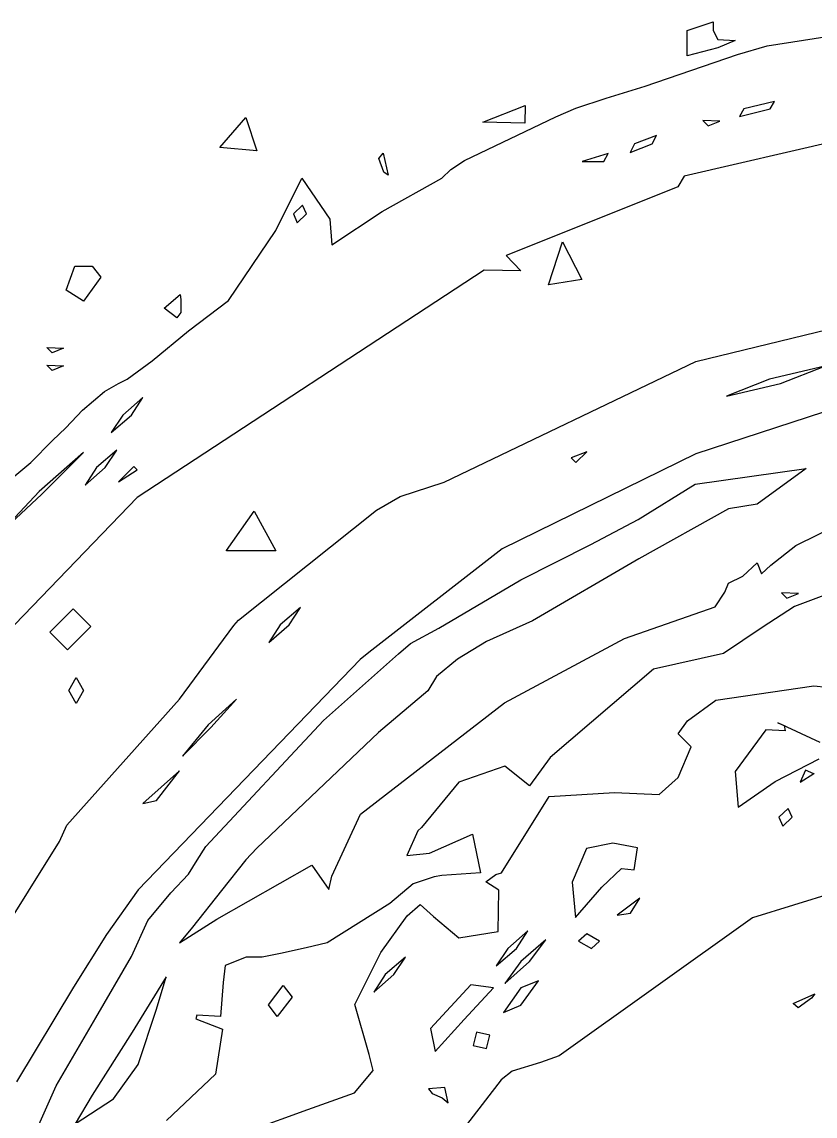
# Model space of a CAD drawing. Extents: x 0.2 to 67.3, y 0 to 43.3.
# Drawn here: x 20.828 to 23.802, y 21.456 to 25.561 of the extents above; entities that cross this region are included whole.
import ezdxf

# ---------------------------------------------------------------- set-up
doc = ezdxf.new("R2010")
doc.units = 0

msp = doc.modelspace()

# ---------------------------------------------------------------- linework, layer by layer
at = {"layer": 'Image'}
for p, q in [((23.322175, 25.528751), (23.420589, 25.560554)), ((23.420589, 25.560554), (23.420589, 25.528751)), ((23.622879, 25.471151), (24.081404, 25.543224)), ((23.322175, 25.495943), (23.322175, 25.528751)), ((23.322175, 25.463135), (23.322175, 25.495943)), ((23.420589, 25.528751), (23.43699, 25.494144)), ((23.43699, 25.494144), (23.5026, 25.491233)), ((23.322174, 25.463029), (23.322175, 25.463135)), ((23.43699, 25.463029), (23.322174, 25.433051)), ((23.322174, 25.433051), (23.322174, 25.463029)), ((23.5026, 25.491233), (23.43699, 25.463029)), ((23.510793, 25.438661), (23.622879, 25.471151)), ((23.165021, 25.319916), (23.510793, 25.438661)), ((23.019041, 25.274884), (23.165021, 25.319916)), ((22.556582, 25.183814), (22.715402, 25.246573)), ((22.715402, 25.246573), (22.713762, 25.180216)), ((22.905551, 25.236837), (23.019041, 25.274884)), ((23.650217, 25.261972), (23.535401, 25.233768)), ((23.633816, 25.233768), (23.650217, 25.261972)), ((22.487451, 25.040013), (22.8301, 25.204875)), ((22.8301, 25.204875), (22.905551, 25.236837)), ((23.535401, 25.233768), (23.518999, 25.205589)), ((23.518999, 25.205589), (23.633816, 25.233768)), ((23.633816, 25.233768), (23.633816, 25.233768)), ((21.570662, 25.08994), (21.667609, 25.201806)), ((21.667609, 25.201806), (21.708319, 25.077134)), ((22.55659, 25.18392), (22.556582, 25.183814)), ((22.713762, 25.180216), (22.55659, 25.18392)), ((24.175132, 25.182121), (23.311238, 24.981197)), ((23.444506, 25.187995), (23.38163, 25.190641)), ((23.38163, 25.190641), (23.40145, 25.170797)), ((23.40145, 25.170797), (23.444506, 25.187995)), ((23.444506, 25.187995), (23.444506, 25.187995)), ((23.207355, 25.134364), (23.125343, 25.102561)), ((23.190953, 25.102561), (23.207355, 25.134364)), ((21.570662, 25.089834), (21.570662, 25.08994)), ((21.708319, 25.077134), (21.570662, 25.089834)), ((23.125343, 25.102561), (23.108941, 25.070758)), ((23.108941, 25.070758), (23.190953, 25.102561)), ((23.190953, 25.102561), (23.190953, 25.102561)), ((22.166149, 25.048639), (22.182346, 25.067953)), ((22.185683, 24.996966), (22.166149, 25.048639)), ((22.182346, 25.067953), (22.201881, 24.985403)), ((22.436444, 25.007205), (22.487451, 25.040013)), ((23.026929, 25.066948), (22.928516, 25.036944)), ((23.010528, 25.036944), (23.026929, 25.066948)), ((22.402045, 24.974423), (22.436444, 25.007205)), ((22.928516, 25.036944), (23.010527, 25.036944)), ((23.010527, 25.036944), (23.010528, 25.036944)), ((21.780172, 24.777917), (21.877983, 24.974423)), ((21.877983, 24.974423), (21.982842, 24.820806)), ((22.178943, 24.849064), (22.402045, 24.974423)), ((22.201881, 24.985403), (22.185683, 24.997045)), ((22.185683, 24.997045), (22.185683, 24.996966)), ((23.311238, 24.981197), (23.287925, 24.941245)), ((23.228736, 24.91849), (22.644235, 24.683726)), ((23.287925, 24.941245), (23.228736, 24.91849)), ((21.880706, 24.872929), (21.845965, 24.840121)), ((21.845965, 24.840121), (21.860432, 24.807313)), ((21.860432, 24.807313), (21.895173, 24.840121)), ((21.89517, 24.840121), (21.880706, 24.872929)), ((21.895173, 24.840121), (21.89517, 24.840121)), ((21.99024, 24.723731), (22.178943, 24.849064)), ((21.982842, 24.820806), (21.99024, 24.723731)), ((21.602317, 24.515927), (21.780172, 24.777917)), ((22.802279, 24.573871), (22.855196, 24.735769)), ((22.855196, 24.735769), (22.928178, 24.593609)), ((22.644235, 24.683726), (22.698924, 24.626311)), ((20.993681, 24.554133), (21.025983, 24.644356)), ((21.025983, 24.644356), (21.058787, 24.644356)), ((21.058787, 24.644356), (21.091592, 24.644356)), ((21.091592, 24.644356), (21.123894, 24.603346)), ((21.123894, 24.603346), (21.058787, 24.513123)), ((22.56191, 24.629222), (21.259992, 23.775915)), ((22.698924, 24.626311), (22.56191, 24.629222)), ((22.928178, 24.593609), (22.802279, 24.573765)), ((21.058787, 24.513123), (20.993681, 24.554133)), ((20.993681, 24.554133), (20.993681, 24.554133)), ((22.802279, 24.573765), (22.802279, 24.573871)), ((23.355013, 24.285922), (24.443666, 24.55199)), ((21.361547, 24.486426), (21.421688, 24.538126)), ((21.421688, 24.538126), (21.424123, 24.519605)), ((21.424123, 24.519605), (21.424123, 24.470499)), ((21.45268, 24.401019), (21.602317, 24.515927)), ((21.408697, 24.450126), (21.361541, 24.486479)), ((21.361541, 24.486479), (21.361547, 24.486426)), ((21.424123, 24.470499), (21.408697, 24.450126)), ((21.316383, 24.288783), (21.45268, 24.401019)), ((20.921418, 24.338657), (20.984293, 24.336011)), ((20.941238, 24.318813), (20.921418, 24.338657)), ((20.921418, 24.338657), (20.921418, 24.338657)), ((20.984293, 24.336011), (20.941238, 24.318813)), ((20.921418, 24.272987), (20.984293, 24.270341)), ((20.941238, 24.253144), (20.921418, 24.272987)), ((20.921418, 24.272987), (20.921418, 24.272987)), ((20.984293, 24.270341), (20.941238, 24.253144)), ((21.222672, 24.219674), (21.316383, 24.288783)), ((22.411016, 23.833621), (23.355013, 24.285922)), ((23.838289, 24.269495), (23.630827, 24.22052)), ((23.672208, 24.20364), (23.838289, 24.269495)), ((21.189636, 24.203534), (21.222672, 24.219674)), ((23.630827, 24.22052), (23.469572, 24.156313)), ((21.137398, 24.173927), (21.189636, 24.203534)), ((23.469572, 24.156313), (23.672208, 24.203587)), ((23.672208, 24.203587), (23.672208, 24.20364)), ((21.055619, 24.104025), (21.137398, 24.173927)), ((21.282051, 24.151226), (21.206273, 24.08561)), ((21.239078, 24.08561), (21.282051, 24.151226)), ((24.011108, 24.154719), (23.355015, 23.939533)), ((20.99304, 24.037164), (21.055619, 24.104025)), ((21.206273, 24.08561), (21.1633, 24.020019)), ((21.1633, 24.020019), (21.239078, 24.08561)), ((21.239078, 24.08561), (21.239078, 24.08561)), ((20.943021, 23.990175), (20.99304, 24.037164)), ((20.861821, 23.908127), (20.943021, 23.990175)), ((21.058653, 23.944825), (20.893259, 23.79859)), ((20.902831, 23.789012), (21.058653, 23.944825)), ((21.058653, 23.944825), (21.058653, 23.944825)), ((21.183638, 23.954403), (21.10786, 23.888786)), ((21.140665, 23.888786), (21.183638, 23.954403)), ((23.355015, 23.939533), (22.628965, 23.583749)), ((22.94579, 23.948212), (22.886967, 23.925722)), ((22.905332, 23.907466), (22.945791, 23.948212)), ((22.945791, 23.948212), (22.94579, 23.948212)), ((20.764219, 23.826107), (20.861821, 23.908127)), ((21.24728, 23.89302), (21.189872, 23.835632)), ((21.259665, 23.880584), (21.24728, 23.89302)), ((22.886967, 23.925722), (22.905332, 23.907466)), ((21.10786, 23.888786), (21.064887, 23.82317)), ((21.064887, 23.82317), (21.140665, 23.888786)), ((21.140665, 23.888786), (21.140665, 23.888786)), ((21.189872, 23.835632), (21.259666, 23.880637)), ((21.259666, 23.880637), (21.259665, 23.880584)), ((23.352488, 23.825974), (23.769338, 23.884685)), ((23.769338, 23.884685), (23.584552, 23.750939)), ((22.24607, 23.780228), (22.411016, 23.833621)), ((23.139258, 23.694053), (23.352488, 23.825974)), ((21.259992, 23.775915), (20.708427, 23.203463)), ((20.893259, 23.79859), (20.747009, 23.642751)), ((20.747009, 23.642751), (20.902831, 23.789012)), ((22.1576, 23.728608), (22.24607, 23.780228)), ((21.639559, 23.315541), (22.1576, 23.728608)), ((23.477404, 23.734005), (23.141332, 23.545622)), ((23.584552, 23.750939), (23.477404, 23.734005)), ((21.595398, 23.577108), (21.698351, 23.724745)), ((21.698351, 23.724745), (21.780016, 23.576711)), ((22.961319, 23.600417), (23.139258, 23.694053)), ((23.729686, 23.596449), (23.945199, 23.703234)), ((21.595398, 23.576711), (21.595398, 23.577108)), ((21.780016, 23.576711), (21.595398, 23.576711)), ((22.628965, 23.583749), (22.129337, 23.194309)), ((22.698882, 23.467015), (22.961319, 23.600417)), ((23.636293, 23.522656), (23.729686, 23.596449)), ((23.141332, 23.545622), (22.742076, 23.313556)), ((23.530931, 23.481831), (23.585511, 23.530858)), ((23.585511, 23.530858), (23.601424, 23.489848)), ((23.601424, 23.489848), (23.636293, 23.522656)), ((23.477179, 23.45442), (23.530931, 23.481831)), ((24.106649, 23.511623), (23.725398, 23.367346)), ((22.39147, 23.286595), (22.698882, 23.467015)), ((23.463185, 23.421427), (23.477179, 23.45442)), ((23.427754, 23.366341), (23.463185, 23.421427)), ((23.739751, 23.416268), (23.676875, 23.418913)), ((23.676875, 23.418913), (23.696695, 23.39907)), ((23.696695, 23.39907), (23.739751, 23.416268)), ((23.739751, 23.416268), (23.739751, 23.416268)), ((20.933018, 23.271038), (21.020281, 23.358324)), ((21.020281, 23.358324), (21.08589, 23.292707)), ((21.872538, 23.364065), (21.79676, 23.298475)), ((21.829564, 23.298475), (21.872538, 23.364065)), ((23.088146, 23.247993), (23.427754, 23.366341)), ((23.725398, 23.367346), (23.603874, 23.289056)), ((21.08589, 23.292707), (20.998627, 23.205448)), ((21.419496, 23.019234), (21.623157, 23.295697)), ((21.623157, 23.295697), (21.639559, 23.315541)), ((21.79676, 23.298475), (21.753786, 23.232859)), ((21.753786, 23.232859), (21.829564, 23.298475)), ((21.829564, 23.298475), (21.829564, 23.298475)), ((22.284856, 23.228784), (22.39147, 23.286595)), ((22.742076, 23.313556), (22.57013, 23.23561)), ((23.603874, 23.289056), (23.459233, 23.191504)), ((20.998627, 23.205448), (20.933018, 23.271038)), ((20.933018, 23.271038), (20.933018, 23.271038)), ((22.57013, 23.23561), (22.461636, 23.169994)), ((22.637016, 23.005979), (23.088146, 23.247993)), ((22.129337, 23.194309), (22.096687, 23.168909)), ((22.239617, 23.190181), (22.284856, 23.228784)), ((22.096687, 23.168909), (21.263366, 22.305045)), ((21.958503, 22.940309), (22.239617, 23.190181)), ((22.461636, 23.169994), (22.382992, 23.104377)), ((23.459233, 23.191504), (23.196273, 23.132079)), ((23.196273, 23.132079), (22.808843, 22.800953)), ((21.003987, 23.052254), (21.031324, 23.10144)), ((21.031324, 23.10144), (21.058661, 23.052254)), ((22.382992, 23.104377), (22.349877, 23.051196)), ((23.430388, 23.015953), (23.798136, 23.069928)), ((23.798136, 23.069928), (23.903388, 23.058551)), ((21.031324, 23.003042), (21.003987, 23.052254)), ((21.003987, 23.052254), (21.003987, 23.052254)), ((21.058661, 23.052254), (21.031324, 23.003042)), ((22.349877, 23.051196), (22.165445, 22.89496)), ((20.996895, 22.546848), (21.419496, 23.019234)), ((21.632737, 23.019578), (21.526122, 22.923217)), ((21.536386, 22.912951), (21.632737, 23.019578)), ((22.097061, 22.58852), (22.637016, 23.005979)), ((23.323772, 22.939119), (23.430388, 23.015953)), ((21.526122, 22.923217), (21.429771, 22.806351)), ((21.429771, 22.806351), (21.536386, 22.912951)), ((21.517915, 22.467499), (21.958503, 22.940309)), ((21.536386, 22.912951), (21.536386, 22.912951)), ((23.289402, 22.889933), (23.323772, 22.939119)), ((23.821467, 22.857362), (23.662605, 22.930916)), ((23.662605, 22.930916), (23.686158, 22.920862)), ((23.686158, 22.920862), (23.689859, 22.901548)), ((22.165445, 22.89496), (21.708577, 22.461044)), ((23.337579, 22.84072), (23.289402, 22.889933)), ((23.617415, 22.904723), (23.503092, 22.74891)), ((23.689859, 22.901548), (23.617415, 22.904723)), ((23.28848, 22.7256), (23.337579, 22.84072)), ((22.808843, 22.800953), (22.731685, 22.694194)), ((23.65307, 22.710572), (23.817247, 22.795926)), ((21.419506, 22.750339), (21.282045, 22.628472)), ((21.333043, 22.639849), (21.419506, 22.750471)), ((21.419506, 22.750471), (21.419506, 22.750339)), ((22.639056, 22.769045), (22.4668, 22.708561)), ((22.731685, 22.694194), (22.639056, 22.769045)), ((23.503092, 22.74891), (23.514242, 22.614095)), ((23.766741, 22.753249), (23.746699, 22.707926)), ((23.79761, 22.740284), (23.766741, 22.753249)), ((22.4668, 22.708561), (22.326664, 22.538434)), ((23.2177, 22.662629), (23.28848, 22.7256)), ((23.514242, 22.614095), (23.653069, 22.710678)), ((23.653069, 22.710678), (23.65307, 22.710572)), ((23.746699, 22.707926), (23.79761, 22.740364)), ((23.79761, 22.740364), (23.79761, 22.740284)), ((22.805214, 22.654692), (23.050042, 22.669508)), ((23.050042, 22.669508), (23.2177, 22.662629)), ((21.282045, 22.628472), (21.333043, 22.639849)), ((22.626341, 22.368148), (22.805214, 22.654692)), ((21.989911, 22.355343), (22.097061, 22.58852)), ((23.701363, 22.609395), (23.666623, 22.576587)), ((23.715831, 22.576587), (23.701363, 22.609395)), ((20.968433, 22.486338), (20.996895, 22.546848)), ((22.326664, 22.538434), (22.312559, 22.525734)), ((23.666623, 22.576587), (23.68109, 22.543779)), ((23.68109, 22.543779), (23.715831, 22.576587)), ((23.715831, 22.576587), (23.715831, 22.576587)), ((22.312559, 22.525734), (22.271104, 22.433342)), ((22.356301, 22.441544), (22.517072, 22.51313)), ((22.517072, 22.51313), (22.547749, 22.368916)), ((20.577913, 21.858853), (20.968433, 22.486338)), ((21.485111, 22.415456), (21.517915, 22.467499)), ((21.708577, 22.461044), (21.667809, 22.416805)), ((22.944633, 22.46017), (22.891388, 22.333356)), ((23.043429, 22.480014), (22.944633, 22.46017)), ((23.13635, 22.461758), (23.043429, 22.480014)), ((23.124097, 22.379182), (23.13635, 22.461758)), ((21.452306, 22.363174), (21.485111, 22.415456)), ((21.667809, 22.416805), (21.575963, 22.302056)), ((22.271104, 22.433342), (22.356301, 22.441544)), ((21.558921, 22.193947), (21.914833, 22.397067)), ((21.914833, 22.397067), (21.978944, 22.305522)), ((23.002616, 22.314809), (23.076506, 22.384685)), ((23.076506, 22.384738), (23.124097, 22.379182)), ((23.076506, 22.384685), (23.076506, 22.384738)), ((21.386338, 22.293642), (21.452306, 22.363174)), ((21.978944, 22.305522), (21.989911, 22.355343)), ((22.373642, 22.353305), (22.295198, 22.326503)), ((22.403135, 22.358068), (22.373642, 22.353305)), ((22.547749, 22.368916), (22.403135, 22.358068)), ((22.567701, 22.335102), (22.605574, 22.361798)), ((22.616908, 22.303881), (22.567701, 22.335102)), ((22.605574, 22.361798), (22.626341, 22.368148)), ((22.891388, 22.333356), (22.90404, 22.200694)), ((21.263366, 22.305045), (21.14531, 22.136559)), ((21.299921, 22.190084), (21.386338, 22.293642)), ((21.575963, 22.302056), (21.467075, 22.164287)), ((22.295198, 22.326503), (22.207659, 22.253531)), ((22.614217, 22.14873), (22.616908, 22.303881)), ((22.90404, 22.200694), (23.002616, 22.314809)), ((23.874587, 22.294912), (23.568152, 22.199133)), ((22.207659, 22.253531), (21.973282, 22.106264)), ((22.272459, 22.206938), (22.321666, 22.250012)), ((22.321666, 22.250012), (22.370873, 22.204028)), ((23.144725, 22.272951), (23.059738, 22.209822)), ((23.109738, 22.216437), (23.144725, 22.272951)), ((23.144725, 22.272951), (23.144725, 22.272951)), ((23.059738, 22.209822), (23.109738, 22.216437)), ((21.238341, 22.054591), (21.299921, 22.190084)), ((21.419501, 22.105365), (21.558921, 22.193947)), ((22.174045, 22.069593), (22.272459, 22.206938)), ((22.370873, 22.204028), (22.466596, 22.124653)), ((23.568152, 22.199133), (22.842674, 21.682005)), ((21.14531, 22.136559), (21.020872, 21.938757)), ((21.467075, 22.164287), (21.419501, 22.105365)), ((22.466596, 22.124653), (22.614217, 22.14873)), ((22.725458, 22.150291), (22.64968, 22.084701)), ((22.682485, 22.084701), (22.725458, 22.150291)), ((22.946365, 22.139231), (22.915496, 22.1119)), ((22.994129, 22.1119), (22.946365, 22.139231)), ((21.894147, 22.086685), (21.79822, 22.066048)), ((21.973282, 22.106264), (21.894147, 22.086685)), ((22.64968, 22.084701), (22.606707, 22.019084)), ((22.606707, 22.019084), (22.682485, 22.084701)), ((22.682485, 22.084701), (22.682485, 22.084701)), ((22.792335, 22.117509), (22.698887, 22.035488)), ((22.731692, 22.035488), (22.792335, 22.117509)), ((22.915496, 22.1119), (22.96326, 22.084568)), ((22.96326, 22.084568), (22.994129, 22.1119)), ((22.994129, 22.1119), (22.994129, 22.1119)), ((21.105412, 21.82496), (21.238341, 22.054591)), ((21.669463, 22.051496), (21.590093, 22.020301)), ((21.729273, 22.05176), (21.669463, 22.051496)), ((21.79822, 22.066048), (21.729273, 22.05176)), ((22.075787, 21.874493), (22.174045, 22.069593)), ((22.266193, 22.051892), (22.190415, 21.986276)), ((22.22322, 21.986276), (22.266193, 22.051892)), ((21.590093, 22.020301), (21.583243, 21.956351)), ((22.698887, 22.035488), (22.638243, 21.953468)), ((22.638243, 21.953468), (22.731692, 22.035488)), ((22.731692, 22.035488), (22.731692, 22.035488)), ((21.369076, 21.978137), (21.241886, 21.770111)), ((21.33263, 21.857133), (21.369076, 21.978137)), ((22.190415, 21.986276), (22.147442, 21.920659)), ((22.147442, 21.920659), (22.22322, 21.986276)), ((22.22322, 21.986276), (22.22322, 21.986276)), ((22.764496, 21.963575), (22.698887, 21.936984)), ((22.698887, 21.871394), (22.764496, 21.963575)), ((22.764496, 21.963575), (22.764496, 21.963575)), ((21.020872, 21.938757), (20.807705, 21.584454)), ((21.583243, 21.956351), (21.572898, 21.829934)), ((21.752623, 21.87269), (21.808096, 21.945848)), ((21.808096, 21.945848), (21.840901, 21.902085)), ((22.511986, 21.9477), (22.35989, 21.784928)), ((22.486693, 21.81771), (22.596369, 21.936878)), ((22.596369, 21.936878), (22.511986, 21.9477)), ((22.698887, 21.936984), (22.633278, 21.844803)), ((21.840901, 21.902085), (21.785428, 21.828928)), ((23.719632, 21.878273), (23.80097, 21.914203)), ((23.788987, 21.898064), (23.738517, 21.862133)), ((23.80097, 21.914203), (23.788987, 21.898064)), ((21.263665, 21.649673), (21.33263, 21.857133)), ((21.785428, 21.828928), (21.752623, 21.87269)), ((21.752623, 21.87269), (21.752623, 21.87269)), ((22.129923, 21.686715), (22.075787, 21.874493)), ((22.633278, 21.844803), (22.698887, 21.871394)), ((23.738517, 21.862133), (23.719632, 21.878273)), ((23.719632, 21.878273), (23.719632, 21.878273)), ((20.956388, 21.569187), (21.105412, 21.82496)), ((21.484268, 21.834167), (21.479693, 21.820409)), ((21.479693, 21.820409), (21.579698, 21.781938)), ((21.572898, 21.829934), (21.484268, 21.834167)), ((22.377016, 21.698568), (22.486693, 21.81771)), ((21.241886, 21.770111), (21.090996, 21.533654)), ((21.579698, 21.781938), (21.553888, 21.613558)), ((22.35989, 21.784928), (22.377016, 21.698568)), ((22.532062, 21.77117), (22.520193, 21.720873)), ((22.582339, 21.759264), (22.532062, 21.77117)), ((22.57047, 21.708966), (22.582339, 21.759237)), ((22.582339, 21.759237), (22.582339, 21.759264)), ((22.520193, 21.720873), (22.57047, 21.708966)), ((22.145512, 21.626734), (22.129923, 21.686715)), ((22.842674, 21.682005), (22.77264, 21.657399)), ((21.171256, 21.520239), (21.263665, 21.649673)), ((22.77264, 21.657399), (22.666025, 21.624088)), ((21.553888, 21.613558), (21.37029, 21.438827)), ((22.074863, 21.542702), (22.145512, 21.626734)), ((22.666025, 21.624088), (22.625019, 21.59128)), ((20.876705, 21.388768), (20.956388, 21.569187)), ((22.625019, 21.59128), (22.262124, 21.122254)), ((22.413362, 21.563049), (22.353073, 21.557493)), ((22.353073, 21.557493), (22.365772, 21.540295)), ((22.426061, 21.505899), (22.413361, 21.563446)), ((22.413361, 21.563446), (22.413362, 21.563049)), ((21.090996, 21.533654), (21.027945, 21.427133)), ((21.027945, 21.427133), (21.171256, 21.52016)), ((21.171256, 21.52016), (21.171256, 21.520239)), ((21.899665, 21.480155), (22.074863, 21.542702)), ((22.365772, 21.540295), (22.403646, 21.523626)), ((22.403646, 21.523626), (22.426061, 21.505899)), ((21.686389, 21.403294), (21.899665, 21.480155))]:
    msp.add_line(p, q, dxfattribs=at)

doc.saveas('drawing.dxf')
